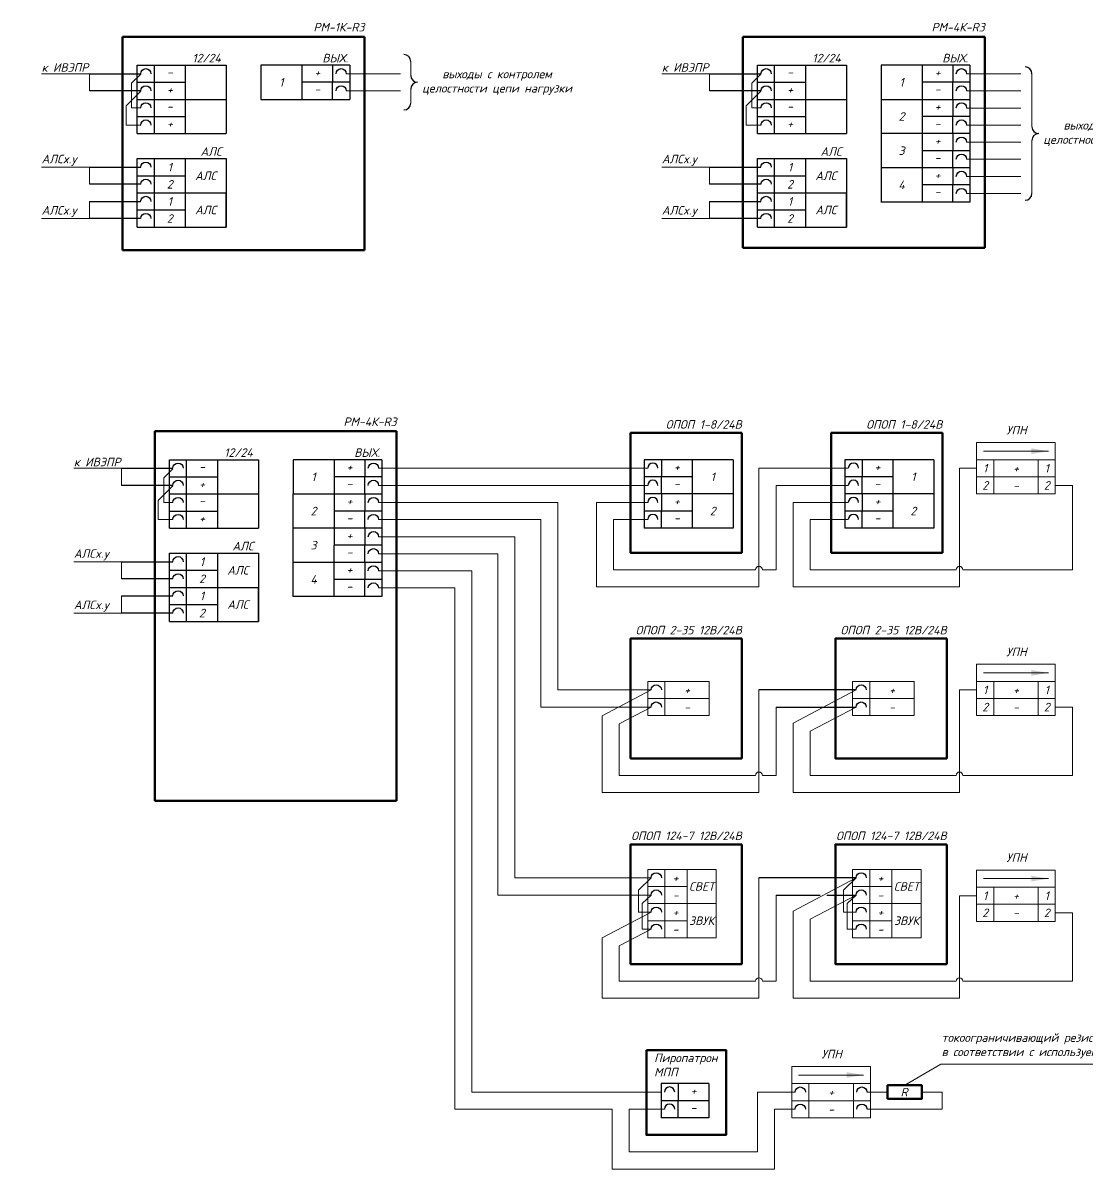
# Model space of a CAD drawing. Extents: x -72636 to 8142370, y -29900 to 852868.
# Drawn here: x 434534 to 465636, y 2350 to 35858 of the extents above; entities that cross this region are included whole.
import ezdxf
from ezdxf import colors
from ezdxf.entities.mleader import LeaderData, LeaderLine
from ezdxf.enums import TextEntityAlignment as Align
from ezdxf.math import Vec2, Vec3

# ---------------------------------------------------------------- set-up
doc = ezdxf.new("R2010")
doc.units = 0
doc.header["$LTSCALE"] = 100
doc.linetypes.add('штриховая', pattern=[0.75, 0.5, -0.25])
for name, color, linetype, lineweight in [('....ТЕКСТ', 7, 'Continuous', 15), ('1.АПС_текст', 7, 'Continuous', 15), ('Схемы подключ', 7, 'Continuous', 15)]:
    doc.layers.add(name, color=color, linetype=linetype, lineweight=lineweight)
doc.styles.add('ISOCPEUR', font='isocpeui.ttf', dxfattribs={"height": 250})

# ---------------------------------------------------------------- blocks, each defined once
blk = doc.blocks.new('_Oblique')
at = {"color": 0, "linetype": 'ByBlock', "lineweight": -2}
blk.add_line((-0.5, -0.5), (0.5, 0.5), dxfattribs=at)

msp = doc.modelspace()

# ---------------------------------------------------------------- linework, layer by layer
at = {"layer": '....ТЕКСТ', "color": 0, "lineweight": 50}
for points in [[(455545, 23870), (452295, 23870), (452295, 20370), (455545, 20370)], [(461407, 23870), (458157, 23870), (458157, 20370), (461407, 20370)], [(455545, 17857), (452295, 17857), (452295, 14357), (455545, 14357)], [(461533, 17857), (458283, 17857), (458283, 14357), (461533, 14357)], [(455545, 11843), (452295, 11843), (452295, 8343), (455545, 8343)], [(461533, 11843), (458283, 11843), (458283, 8343), (461533, 8343)]]:
    msp.add_lwpolyline(points, close=True, dxfattribs=at)
for centre, start, end in [((445668, 34731), 0, 90), ((463823, 34372), 0, 90), ((446068, 34322), 180, 270), ((446068, 33922), 90, 180), ((445668, 33514), 270, 0), ((464223, 32822), 180, 270), ((464223, 32422), 90, 180), ((463823, 30872), 270, 0)]:
    msp.add_arc(centre, 200, start, end)
at = {"lineweight": -2}
for points in [[(464007, 23422), (464007, 23255), (464507, 23338)], [(464007, 16940), (464007, 16773), (464507, 16857)], [(464007, 10927), (464007, 10760), (464507, 10843)]]:
    msp.add_solid(points, dxfattribs=at)
at = {"layer": '1.АПС_текст', "color": 0, "lineweight": 25}
for p, q in [((452695, 23088), (452695, 21088)), ((455295, 23088), (452695, 23088)), ((455295, 23088), (455295, 21088)), ((458558, 23088), (458558, 21088)), ((461158, 23088), (458558, 23088)), ((461158, 23088), (461158, 21088)), ((454095, 22588), (452695, 22588)), ((459958, 22588), (458558, 22588)), ((455295, 22088), (452695, 22088)), ((461158, 22088), (458558, 22088)), ((454095, 21588), (452695, 21588)), ((459958, 21588), (458558, 21588)), ((455295, 21088), (452695, 21088)), ((461158, 21088), (458558, 21088))]:
    msp.add_line(p, q, dxfattribs=at)
for points in [[(453095, 22838, 1), (452795, 22838)], [(458957, 22838, 1), (458657, 22838)], [(453095, 22338, 1), (452795, 22338)], [(458958, 22338, 1), (458658, 22338)], [(453095, 21838, 1), (452795, 21838)], [(458957, 21838, 1), (458657, 21838)], [(453095, 21338, 1), (452795, 21338)], [(458958, 21338, 1), (458658, 21338)], [(452895, 16357, -1), (453195, 16357)], [(458883, 16357, -1), (459183, 16357)], [(452895, 15857, -1), (453195, 15857)], [(458883, 15857, -1), (459183, 15857)], [(452895, 10862, -1), (453195, 10862)], [(458883, 10862, -1), (459183, 10862)], [(452895, 10362, -1), (453195, 10362)], [(458883, 10362, -1), (459183, 10362)], [(452895, 9862, -1), (453195, 9862)], [(458883, 9862, -1), (459183, 9862)], [(452895, 9362, -1), (453195, 9362)], [(458883, 9362, -1), (459183, 9362)]]:
    msp.add_lwpolyline(points, format="xyb", dxfattribs=at)
for points in [[(453195, 23088), (453195, 22588)], [(454095, 23088), (454095, 22588)], [(459058, 23088), (459058, 22588)], [(459958, 23088), (459958, 22588)], [(453195, 22088), (453195, 22588)], [(454095, 22588), (454095, 22088)], [(459058, 22088), (459058, 22588)], [(459958, 22588), (459958, 22088)], [(453195, 22088), (453195, 21588)], [(454095, 22088), (454095, 21588)], [(459058, 22088), (459058, 21588)], [(459958, 22088), (459958, 21588)], [(453195, 21088), (453195, 21588)], [(454095, 21588), (454095, 21088)], [(459058, 21088), (459058, 21588)], [(459958, 21588), (459958, 21088)]]:
    msp.add_lwpolyline(points, dxfattribs=at)
at = {"layer": 'Схемы подключ', "color": 0, "lineweight": 25}
for p, q in [((444086, 34622), (441486, 34622)), ((444086, 34622), (444086, 33622)), ((462214, 34622), (459614, 34622)), ((462214, 34622), (462214, 33622)), ((436476, 34372), (437976, 34372)), ((454604, 34372), (456104, 34372)), ((437976, 33872), (436476, 33872)), ((444086, 34122), (442686, 34122)), ((456104, 33872), (454604, 33872)), ((462214, 34122), (460814, 34122)), ((462214, 33122), (460814, 33122)), ((462214, 32622), (459613, 32622)), ((462214, 32122), (460814, 32122)), ((436476, 31640), (437976, 31640)), ((454603, 31640), (456103, 31640)), ((462214, 31622), (459612, 31622)), ((437976, 31140), (436476, 31140)), ((456103, 31140), (454603, 31140)), ((462213, 31122), (460813, 31122)), ((436475, 30640), (437975, 30640)), ((454603, 30640), (456103, 30640)), ((462213, 30622), (459612, 30622)), ((437975, 30140), (436475, 30140)), ((456103, 30140), (454603, 30140)), ((437418, 22838), (438918, 22838)), ((445027, 23088), (442428, 23088)), ((445027, 23088), (445027, 22088)), ((445027, 22588), (443627, 22588)), ((438918, 22338), (437418, 22338)), ((445027, 21588), (443627, 21588)), ((445028, 21088), (442426, 21088)), ((445027, 20588), (443627, 20588)), ((437417, 20106), (438917, 20106)), ((445028, 20088), (442425, 20088)), ((438917, 19606), (437417, 19606)), ((445026, 19588), (443626, 19588)), ((437417, 19106), (438917, 19106)), ((445026, 19088), (442425, 19088)), ((438917, 18606), (437417, 18606)), ((458883, 16357), (456045, 16357)), ((456545, 15857), (458883, 15857)), ((458883, 10862), (456045, 10862)), ((456545, 10362), (457833, 10362)), ((458033, 10362), (458883, 10362)), ((453185, 4850), (453185, 3850)), ((454585, 4850), (453185, 4850)), ((454585, 4350), (453185, 4350)), ((454585, 3850), (453185, 3850))]:
    msp.add_line(p, q, dxfattribs=at)
at = {"layer": 'Схемы подключ'}
for p, q in [((445868, 34322), (445868, 34731)), ((436476, 34372), (435081, 34372)), ((436476, 33872), (436476, 34372)), ((443986, 34372), (445574, 34372)), ((454604, 34372), (453209, 34372)), ((454604, 33872), (454604, 34372)), ((462114, 34372), (463702, 34372)), ((464023, 32822), (464023, 34372)), ((443986, 33872), (445574, 33872)), ((445868, 33922), (445868, 33514)), ((462114, 33872), (463702, 33872)), ((462114, 33364), (463702, 33364)), ((462114, 32864), (463702, 32864)), ((462114, 32372), (463702, 32372)), ((464023, 32422), (464023, 30872)), ((462114, 31872), (463702, 31872)), ((436476, 31640), (435081, 31640)), ((436476, 31140), (436476, 31640)), ((454603, 31640), (453208, 31640)), ((454603, 31140), (454603, 31640)), ((462113, 31372), (463701, 31372)), ((462113, 30872), (463701, 30872)), ((436475, 30140), (436475, 30640)), ((454603, 30140), (454603, 30640)), ((436475, 30140), (435080, 30140)), ((454603, 30140), (453208, 30140)), ((464507, 23338), (462607, 23338)), ((437418, 22838), (436023, 22838)), ((437418, 22338), (437418, 22838)), ((444928, 22838), (452795, 22838)), ((456045, 19370), (456045, 22838)), ((458657, 22838), (456045, 22838)), ((461907, 19370), (461907, 22838)), ((461907, 22838), (462407, 22838)), ((464207, 23088), (464207, 22088)), ((444927, 22338), (452795, 22338)), ((456545, 19870), (456545, 22338)), ((456545, 22338), (458658, 22338)), ((465207, 22338), (464707, 22338)), ((465207, 19870), (465207, 22338)), ((445027, 22088), (442428, 22088)), ((444928, 21838), (450169, 21838)), ((450169, 21838), (450169, 16357)), ((452795, 21838), (451295, 21838)), ((451295, 21838), (451295, 19370)), ((458657, 21838), (457045, 21838)), ((457045, 21838), (457045, 19370)), ((444927, 21338), (449669, 21338)), ((449669, 21338), (449669, 15857)), ((452795, 21338), (451795, 21338)), ((451795, 21338), (451795, 19870)), ((458658, 21338), (457545, 21338)), ((457545, 21338), (457545, 19870)), ((444928, 20838), (448913, 20838)), ((448913, 20838), (448913, 10862)), ((437417, 20106), (436022, 20106)), ((437417, 19606), (437417, 20106)), ((444927, 20338), (448413, 20338)), ((448413, 20338), (448413, 10362)), ((444926, 19838), (447658, 19838)), ((447658, 19838), (447658, 4600)), ((451795, 19870), (452926, 19870)), ((454607, 19870), (455945, 19870)), ((456145, 19870), (456545, 19870)), ((457545, 19870), (461807, 19870)), ((462007, 19870), (465207, 19870)), ((437417, 18606), (437417, 19106)), ((444926, 19338), (447158, 19338)), ((447158, 19338), (447158, 4100)), ((451295, 19370), (452926, 19370)), ((454607, 19370), (456045, 19370)), ((457045, 19370), (461907, 19370)), ((437417, 18606), (436022, 18606)), ((464507, 16857), (462607, 16857)), ((454595, 16607), (452795, 16607)), ((453295, 16607), (453295, 15607)), ((460583, 16607), (458783, 16607)), ((459283, 16607), (459283, 15607)), ((462907, 16607), (462907, 15607)), ((450169, 16357), (452895, 16357)), ((451465, 15605), (452895, 16357)), ((456045, 13357), (456045, 16357)), ((457045, 15390), (458883, 16357)), ((461907, 13357), (461907, 16357)), ((461907, 16357), (462407, 16357)), ((449669, 15857), (452895, 15857)), ((451965, 15368), (452895, 15857)), ((456545, 13857), (456545, 15857)), ((457545, 15153), (458883, 15857)), ((465207, 15857), (464707, 15857)), ((465207, 13857), (465207, 15857)), ((451465, 15605), (451465, 13357)), ((451965, 15368), (451965, 13857)), ((457045, 15390), (457045, 13357)), ((457545, 15153), (457545, 13857)), ((451965, 13857), (452926, 13857)), ((454607, 13857), (455945, 13857)), ((456145, 13857), (456545, 13857)), ((457545, 13857), (461807, 13857)), ((462007, 13857), (465207, 13857)), ((451465, 13357), (452926, 13357)), ((454607, 13357), (456045, 13357)), ((457045, 13357), (461907, 13357)), ((448913, 10862), (452895, 10862)), ((452895, 10862), (452525, 10501)), ((456045, 7343), (456045, 10862)), ((457045, 9895), (458883, 10862)), ((458883, 10862), (458513, 10501)), ((464507, 10843), (462607, 10843)), ((452525, 10501), (452525, 9862)), ((458513, 10501), (458513, 9862)), ((448413, 10362), (452895, 10362)), ((452895, 10362), (452637, 10110)), ((452637, 10110), (452637, 9362)), ((456545, 7843), (456545, 10362)), ((457545, 9658), (458883, 10362)), ((458883, 10362), (458625, 10110)), ((458625, 10110), (458625, 9362)), ((461907, 7343), (461907, 10343)), ((461907, 10343), (462407, 10343)), ((451465, 9110), (452895, 9862)), ((452895, 9862), (452525, 9862)), ((457045, 9895), (457045, 7343)), ((458883, 9862), (458513, 9862)), ((465207, 9843), (464707, 9843)), ((465207, 7843), (465207, 9843)), ((457545, 9658), (457545, 7843)), ((451465, 9110), (451465, 7343)), ((451965, 8873), (452895, 9362)), ((452637, 9362), (452895, 9362)), ((458625, 9362), (458883, 9362)), ((451965, 8873), (451965, 7843)), ((451965, 7843), (452926, 7843)), ((454607, 7843), (455945, 7843)), ((456145, 7843), (456545, 7843)), ((457545, 7843), (461807, 7843)), ((462007, 7843), (465207, 7843)), ((451465, 7343), (452926, 7343)), ((454607, 7343), (456045, 7343)), ((457045, 7343), (461907, 7343)), ((459105, 5100), (457205, 5100)), ((457505, 4850), (457505, 3850)), ((447658, 4600), (453185, 4600)), ((456005, 2850), (456005, 4600)), ((456005, 4600), (457105, 4600)), ((459805, 4600), (459205, 4600)), ((461405, 4600), (460805, 4600)), ((461405, 4600), (461405, 4100)), ((451755, 4100), (447158, 4100)), ((451755, 4100), (451755, 2350)), ((452255, 4100), (452255, 2850)), ((452255, 4100), (453285, 4100)), ((457105, 4100), (456505, 4100)), ((456505, 4100), (456505, 2350)), ((461405, 4100), (459205, 4100)), ((452255, 2850), (456005, 2850)), ((456505, 2350), (451755, 2350))]:
    msp.add_line(p, q, dxfattribs=at)
at = {"layer": 'Схемы подключ', "linetype": 'штриховая', "ltscale": 1000}
for p, q in [((454607, 19870), (452926, 19870)), ((454607, 19370), (452926, 19370)), ((454607, 13857), (452926, 13857)), ((454607, 13357), (452926, 13357)), ((454607, 7843), (452926, 7843)), ((454607, 7343), (452926, 7343))]:
    msp.add_line(p, q, dxfattribs=at)
at = {"layer": 'Схемы подключ', "color": 1}
for p, q in [((460305, 4800), (461358, 5417)), ((461358, 5417), (468427, 5417))]:
    msp.add_line(p, q, dxfattribs=at)
at = {"layer": 'Схемы подключ', "lineweight": 50}
for points in [[(444516, 35455), (437447, 35455)], [(437447, 35455), (437447, 29212)], [(444516, 35455), (444516, 29212)], [(462644, 35455), (455574, 35455)], [(455574, 35455), (455574, 29284)], [(462644, 35455), (462644, 29284)], [(444516, 29212), (437447, 29212)], [(462644, 29284), (455574, 29284)], [(445457, 23921), (438388, 23921)], [(438388, 23921), (438388, 13115)], [(445457, 23921), (445457, 13115)], [(445457, 13115), (438388, 13115)], [(459805, 4400), (459805, 4800), (460805, 4800), (460805, 4400), (459805, 4400)]]:
    msp.add_lwpolyline(points, dxfattribs=at)
at = {"layer": 'Схемы подключ', "color": 0, "lineweight": 25}
for points in [[(437876, 32622), (437876, 34622)], [(437876, 34622), (440477, 34622)], [(438377, 33622), (438377, 34622)], [(439277, 34622), (439277, 34122)], [(440477, 34622), (440477, 33622)], [(441486, 34622), (441486, 33622)], [(442686, 34622), (442686, 33622)], [(443586, 34622), (443586, 34122)], [(456004, 32622), (456004, 34622)], [(456004, 34622), (458604, 34622)], [(456504, 33622), (456504, 34622)], [(457404, 34622), (457404, 34122)], [(458604, 34622), (458604, 33622)], [(459614, 34622), (459614, 30622)], [(460814, 34622), (460814, 30622)], [(461714, 34622), (461714, 34122)], [(437876, 34122), (439277, 34122)], [(438377, 33622), (438377, 34122)], [(439277, 34122), (439277, 33622)], [(443586, 33622), (443586, 34122)], [(456004, 34122), (457405, 34122)], [(457405, 34122), (457405, 33622)], [(461714, 33622), (461714, 34122)], [(437876, 33622), (440477, 33622)], [(438376, 33122), (438376, 33622)], [(439276, 33622), (439276, 33122)], [(440476, 33622), (440476, 32622)], [(441486, 33622), (444086, 33622)], [(456004, 33622), (458604, 33622)], [(456504, 33122), (456504, 33622)], [(457404, 33622), (457404, 33122)], [(458604, 33622), (458604, 32622)], [(459614, 33622), (462214, 33622)], [(461714, 33622), (461714, 33122)], [(462214, 33622), (462214, 33122)], [(437876, 33122), (439277, 33122)], [(438377, 32622), (438377, 33122)], [(439277, 33122), (439277, 32622)], [(456004, 33122), (457404, 33122)], [(456504, 32622), (456504, 33122)], [(457404, 33122), (457404, 32622)], [(461714, 32622), (461714, 33122)], [(462214, 33122), (462214, 32622)], [(437876, 32622), (440476, 32622)], [(456004, 32622), (458604, 32622)], [(461714, 32622), (461714, 32122)], [(462214, 32622), (462214, 32122)], [(437876, 31890), (440476, 31890)], [(437876, 29890), (437876, 31890)], [(438376, 30890), (438376, 31890)], [(439276, 31890), (439276, 31390)], [(440476, 31890), (440476, 30890)], [(456003, 30890), (456003, 31890)], [(456003, 31890), (458604, 31890)], [(456504, 30890), (456504, 31890)], [(457404, 31890), (457404, 29890)], [(458604, 31890), (458604, 30890)], [(461714, 31622), (461714, 32122)], [(462214, 32122), (462214, 31622)], [(461713, 31622), (461713, 31122)], [(462213, 31622), (462213, 31122)], [(437876, 31390), (439276, 31390)], [(438376, 30890), (438376, 31390)], [(439276, 31390), (439276, 30890)], [(456003, 31390), (457404, 31390)], [(437875, 30890), (440476, 30890)], [(438376, 30390), (438376, 30890)], [(439276, 30890), (439276, 30390)], [(440476, 30890), (440476, 29890)], [(440476, 29890), (440476, 30890)], [(456003, 30890), (458604, 30890)], [(456003, 30390), (456003, 30890)], [(456503, 30390), (456503, 30890)], [(458603, 30890), (458603, 29890)], [(458603, 29890), (458604, 30890)], [(461713, 30622), (461713, 31122)], [(462213, 31122), (462213, 30622)], [(437875, 30390), (439276, 30390)], [(438376, 29890), (438376, 30390)], [(439276, 30390), (439276, 29890)], [(456003, 29890), (456003, 30390)], [(456003, 30390), (457404, 30390)], [(456504, 29890), (456504, 30390)], [(437876, 29890), (440476, 29890)], [(456003, 29890), (458603, 29890)], [(438818, 21088), (438818, 23088)], [(438818, 23088), (441418, 23088)], [(439318, 22088), (439318, 23088)], [(440218, 23088), (440218, 22588)], [(441418, 23088), (441418, 22088)], [(442428, 23088), (442428, 22088)], [(443628, 23088), (443627, 22088)], [(444528, 23088), (444528, 22588)], [(438818, 22588), (440218, 22588)], [(440218, 22588), (440218, 22088)], [(444527, 22088), (444528, 22588)], [(438817, 22088), (441418, 22088)], [(439318, 21588), (439318, 22088)], [(440218, 22088), (440218, 21588)], [(441418, 22088), (441418, 21088)], [(442427, 22088), (442427, 19088)], [(442427, 22088), (445027, 22088)], [(443626, 22088), (443625, 19088)], [(444527, 22088), (444527, 21588)], [(445027, 22088), (445027, 21588)], [(438817, 21588), (440218, 21588)], [(439318, 21088), (439318, 21588)], [(440218, 21588), (440218, 21088)], [(444527, 21088), (444527, 21588)], [(445027, 21588), (445027, 21088)], [(438818, 21088), (441418, 21088)], [(444528, 21088), (444528, 20588)], [(445028, 21088), (445027, 20588)], [(444527, 20088), (444527, 20588)], [(445027, 20588), (445028, 20088)], [(438817, 19356), (438817, 20356)], [(438817, 20356), (441417, 20356)], [(439317, 19356), (439317, 20356)], [(440217, 20356), (440217, 18356)], [(441417, 20356), (441417, 19356)], [(438817, 19856), (440217, 19856)], [(444526, 20088), (444526, 19588)], [(445026, 20088), (445026, 19588)], [(444526, 19088), (444526, 19588)], [(445026, 19588), (445026, 19088)], [(438817, 19356), (441417, 19356)], [(438817, 18856), (438817, 19356)], [(439317, 18856), (439317, 19356)], [(441417, 19356), (441417, 18356)], [(441417, 18356), (441417, 19356)], [(438817, 18356), (438817, 18856)], [(438817, 18856), (440217, 18856)], [(439317, 18356), (439317, 18856)], [(438817, 18356), (441417, 18356)], [(453685, 4850), (453685, 4350)], [(454585, 4850), (454585, 4350)], [(453685, 3850), (453685, 4350)], [(454585, 4350), (454585, 3850)]]:
    msp.add_lwpolyline(points, dxfattribs=at)
for points in [[(437976, 34372, -1), (438276, 34372)], [(443686, 34372, -1), (443986, 34372)], [(456104, 34372, -1), (456404, 34372)], [(461814, 34372, -1), (462114, 34372)], [(437977, 33872, -1), (438277, 33872)], [(443686, 33872, -1), (443986, 33872)], [(456104, 33872, -1), (456404, 33872)], [(461814, 33872, -1), (462114, 33872)], [(437976, 33372, -1), (438276, 33372)], [(456104, 33372, -1), (456404, 33372)], [(461814, 33372, -1), (462114, 33372)], [(437976, 32872, -1), (438276, 32872)], [(456104, 32872, -1), (456404, 32872)], [(461814, 32872, -1), (462114, 32872)], [(461814, 32372, -1), (462114, 32372)], [(461814, 31872, -1), (462114, 31872)], [(437976, 31640, -1), (438276, 31640)], [(456103, 31640, -1), (456403, 31640)], [(461813, 31372, -1), (462113, 31372)], [(437976, 31140, -1), (438276, 31140)], [(456104, 31140, -1), (456404, 31140)], [(461813, 30872, -1), (462113, 30872)], [(437975, 30640, -1), (438275, 30640)], [(456103, 30640, -1), (456403, 30640)], [(437976, 30140, -1), (438276, 30140)], [(456103, 30140, -1), (456403, 30140)], [(438918, 22838, -1), (439218, 22838)], [(444628, 22838, -1), (444928, 22838)], [(438918, 22338, -1), (439218, 22338)], [(444627, 22338, -1), (444927, 22338)], [(438917, 21838, -1), (439217, 21838)], [(444628, 21838, -1), (444928, 21838)], [(438918, 21338, -1), (439218, 21338)], [(444627, 21338, -1), (444927, 21338)], [(444628, 20838, -1), (444928, 20838)], [(444627, 20338, -1), (444927, 20338)], [(438917, 20106, -1), (439217, 20106)], [(444626, 19838, -1), (444926, 19838)], [(438917, 19606, -1), (439217, 19606)], [(444626, 19338, -1), (444926, 19338)], [(438917, 19106, -1), (439217, 19106)], [(438917, 18606, -1), (439217, 18606)], [(453584, 4600, 1), (453284, 4600)], [(457105, 4600, -1), (457405, 4600)], [(458905, 4600, -1), (459205, 4600)], [(453585, 4100, 1), (453285, 4100)], [(457105, 4100, -1), (457405, 4100)], [(458905, 4100, -1), (459205, 4100)]]:
    msp.add_lwpolyline(points, format="xyb", dxfattribs=at)
at = {"layer": 'Схемы подключ'}
for points in [[(437977, 34360), (437712, 34095), (437712, 33372), (437976, 33372)], [(456105, 34360), (455840, 34095), (455840, 33372), (456104, 33372)], [(437976, 32872), (437547, 32872), (437547, 33430), (437978, 33860)], [(456104, 32872), (455675, 32872), (455675, 33430), (456105, 33860)], [(464707, 23588), (462407, 23588)], [(462407, 23588), (462407, 22088), (464707, 22088)], [(464707, 22088), (464707, 23588)], [(438919, 22826), (438653, 22561), (438653, 21838), (438917, 21838)], [(462407, 23088), (464707, 23088)], [(462907, 22088), (462907, 23088)], [(462407, 22588), (464707, 22588)], [(438918, 21338), (438488, 21338), (438488, 21896), (438919, 22326)], [(462407, 17107), (462407, 15607), (464707, 15607)], [(464707, 17107), (462407, 17107)], [(464707, 15607), (464707, 17107)], [(452795, 16607), (452795, 15607), (454595, 15607)], [(454595, 15607), (454595, 16607)], [(458783, 16607), (458783, 15607), (460583, 15607)], [(460583, 15607), (460583, 16607)], [(462407, 16607), (464707, 16607)], [(464207, 15607), (464207, 16607)], [(452795, 16107), (454595, 16107)], [(458783, 16107), (460583, 16107)], [(462407, 16107), (464707, 16107)], [(452795, 11112), (452795, 9112), (453295, 9112)], [(453295, 11112), (452795, 11112)], [(453295, 11112), (453295, 9112), (453945, 9112)], [(453945, 11112), (453295, 11112)], [(453945, 11112), (453945, 9112), (454797, 9112), (454797, 11112)], [(454797, 11112), (453945, 11112)], [(458783, 11112), (458783, 9112), (459283, 9112)], [(459283, 11112), (458783, 11112)], [(459283, 11112), (459283, 9112), (459933, 9112)], [(459933, 11112), (459283, 11112)], [(459933, 11112), (459933, 9112), (460785, 9112), (460785, 11112)], [(460785, 11112), (459933, 11112)], [(464707, 11093), (462407, 11093)], [(462407, 11093), (462407, 9593), (464707, 9593)], [(464707, 9593), (464707, 11093)], [(452795, 10612), (453295, 10612)], [(453295, 10612), (453945, 10612)], [(458783, 10612), (459283, 10612)], [(459283, 10612), (459933, 10612)], [(462407, 10593), (464707, 10593)], [(462907, 9593), (462907, 10593)], [(464207, 9593), (464207, 10593)], [(452795, 10112), (453295, 10112)], [(453295, 10112), (453945, 10112)], [(453945, 10112), (454797, 10112)], [(458783, 10112), (459283, 10112)], [(459283, 10112), (459933, 10112)], [(459933, 10112), (460785, 10112)], [(462407, 10093), (464707, 10093)], [(452795, 9612), (453295, 9612)], [(453295, 9612), (453945, 9612)], [(458783, 9612), (459283, 9612)], [(459283, 9612), (459933, 9612)], [(457005, 5350), (457005, 3850), (459305, 3850)], [(459305, 5350), (457005, 5350)], [(459305, 3850), (459305, 5350)], [(457005, 4850), (459305, 4850)], [(458805, 3850), (458805, 4850)], [(457005, 4350), (459305, 4350)]]:
    msp.add_lwpolyline(points, dxfattribs=at)
at = {"layer": 'Схемы подключ', "color": 0, "lineweight": 50}
msp.add_lwpolyline([(452755, 5830), (455085, 5830), (455085, 3350), (452755, 3350)], close=True, dxfattribs=at)
at = {"layer": 'Схемы подключ'}
for centre in [(456045, 19870), (461907, 19870), (456045, 13857), (461907, 13857), (456045, 7843), (461907, 7843)]:
    msp.add_arc(centre, 100, 0, 180, dxfattribs=at)
at = {"layer": 'Схемы подключ', "lineweight": -2}
msp.add_solid([(458605, 5184), (458605, 5017), (459105, 5100)], dxfattribs=at)

# ---------------------------------------------------------------- texts
at = {"layer": '....ТЕКСТ', "color": 0, "lineweight": 0, "style": 'ISOCPEUR'}
for p in [(463276, 23826), (463276, 17344), (463276, 11331), (457874, 5588)]:
    msp.add_text('УПН', height=250, dxfattribs=at).set_placement(p)
at = {"layer": '....ТЕКСТ', "lineweight": 0, "style": 'ISOCPEUR'}
for s, p in [('1', (462657, 22838)), ('+', (463557, 22838)), ('1', (464457, 22838)), ('2', (462657, 22338)), ('2', (464457, 22338)), ('-', (463557, 22338)), ('1', (462657, 16357)), ('1', (464457, 16357)), ('+', (453945, 16357)), ('+', (459933, 16357)), ('+', (463557, 16357)), ('-', (453945, 15857)), ('-', (459933, 15857)), ('2', (462657, 15857)), ('-', (463557, 15857)), ('2', (464457, 15857)), ('+', (453608, 10862)), ('СВЕТ', (454371, 10612)), ('+', (459596, 10862)), ('СВЕТ', (460359, 10612)), ('1', (462657, 10343)), ('1', (464457, 10343)), ('-', (453608, 10362)), ('-', (459596, 10362)), ('+', (463557, 10343)), ('+', (453608, 9862)), ('ЗВУК', (454371, 9612)), ('+', (459596, 9862)), ('ЗВУК', (460359, 9612)), ('2', (462657, 9843)), ('-', (463557, 9843)), ('2', (464457, 9843)), ('-', (453608, 9362)), ('-', (459596, 9362))]:
    msp.add_text(s, height=250, dxfattribs=at).set_placement(p, align=Align.MIDDLE_CENTER)
at = {"layer": '....ТЕКСТ', "char_height": 250, "attachment_point": 9, "style": 'ISOCPEUR'}
for s, insert, width in [('ОПОП 1-8{\\C1;/24В}', (455545, 23995), 3068.9), ('ОПОП 1-8{\\C1;/24В}', (461407, 23995), 3068.9), ('ОПОП 2-35 {\\C1;12В/24В}', (455545, 17981), 3068.9), ('ОПОП 2-35 {\\C1;12В/24В}', (461533, 17981), 3068.9), ('ОПОП 124-7 {\\C1;12В/24В}', (455545, 11968), 3247.58), ('ОПОП 124-7 {\\C1;12В/24В}', (461533, 11968), 3247.58)]:
    msp.add_mtext(s, dxfattribs=dict(at, insert=insert, width=width))
at = {"layer": '1.АПС_текст', "color": 0, "lineweight": 25, "style": 'ISOCPEUR'}
for s, p in [('+', (453644, 22876)), ('+', (459507, 22876)), ('1', (454695, 22588)), ('1', (460558, 22588)), ('-', (453644, 22386)), ('-', (459507, 22386)), ('+', (453644, 21876)), ('+', (459507, 21876)), ('2', (454695, 21588)), ('2', (460558, 21588)), ('-', (453644, 21386)), ('-', (459507, 21386))]:
    msp.add_text(s, height=250, dxfattribs=at).set_placement(p, align=Align.MIDDLE_CENTER)
at = {"layer": 'Схемы подключ', "color": 7, "style": 'ISOCPEUR'}
for s, p in [('РМ-1К-R3', (444516, 35607)), ('РМ-4К-R3', (462644, 35607)), ('РМ-4К-R3', (445457, 24073))]:
    msp.add_text(s, height=250, dxfattribs=at).set_placement(p, align=Align.RIGHT)
at = {"layer": 'Схемы подключ', "color": 0, "lineweight": 25, "style": 'ISOCPEUR'}
for s, p in [('12/24', (439485, 34705)), ('ВЫХ.', (443285, 34705)), ('12/24', (457604, 34705)), ('ВЫХ.', (461404, 34705)), ('АЛС', (439724, 31973)), ('АЛС', (457843, 31973)), ('12/24', (440417, 23171)), ('ВЫХ.', (444217, 23171)), ('АЛС', (440657, 20439))]:
    msp.add_text(s, height=250, dxfattribs=at).set_placement(p)
at = {"layer": 'Схемы подключ', "lineweight": 25, "style": 'ISOCPEUR'}
for s, p in [('к ИВЭПР', (435081, 34430)), ('к ИВЭПР', (453209, 34430)), ('АЛСx.y', (435080, 31755)), ('АЛСx.y', (453208, 31755)), ('АЛСx.y', (435080, 30255)), ('АЛСx.y', (453208, 30255)), ('к ИВЭПР', (436023, 22896)), ('АЛСx.y', (436022, 20221)), ('АЛСx.y', (436022, 18721))]:
    msp.add_text(s, height=250, dxfattribs=at).set_placement(p)
at = {"layer": 'Схемы подключ', "color": 0, "lineweight": 25, "style": 'ISOCPEUR'}
for s, p in [('-', (438826, 34420)), ('1', (442086, 34122)), ('+', (443137, 34410)), ('-', (456954, 34420)), ('1', (460214, 34122)), ('+', (461265, 34410)), ('+', (438826, 33910)), ('-', (443137, 33920)), ('+', (456954, 33910)), ('-', (461265, 33920)), ('-', (438826, 33420)), ('-', (456954, 33420)), ('2', (460214, 33122)), ('+', (461265, 33410)), ('+', (438827, 32910)), ('+', (456954, 32910)), ('-', (461265, 32920)), ('3', (460214, 32122)), ('+', (461264, 32410)), ('-', (461264, 31920)), ('1', (438826, 31640)), ('АЛС', (439876, 31390)), ('1', (456954, 31640)), ('АЛС', (458004, 31390)), ('2', (438826, 31140)), ('2', (456954, 31140)), ('4', (460214, 31122)), ('+', (461264, 31410)), ('-', (461264, 30920)), ('1', (438826, 30640)), ('АЛС', (439876, 30390)), ('1', (456953, 30640)), ('АЛС', (458004, 30390)), ('2', (438826, 30140)), ('2', (456953, 30140)), ('-', (439767, 22886)), ('+', (444078, 22876)), ('1', (443027, 22588)), ('+', (439768, 22376)), ('-', (444078, 22386)), ('-', (439768, 21886)), ('+', (444078, 21876)), ('2', (443027, 21588)), ('+', (439768, 21376)), ('-', (444078, 21386)), ('+', (444078, 20876)), ('3', (443028, 20588)), ('1', (439767, 20106)), ('-', (444078, 20386)), ('АЛС', (440817, 19856)), ('+', (444077, 19876)), ('2', (439767, 19606)), ('4', (443028, 19588)), ('1', (439767, 19106)), ('-', (444077, 19386)), ('АЛС', (440817, 18856)), ('2', (439767, 18606)), ('+', (454134, 4638)), ('-', (454134, 4149))]:
    msp.add_text(s, height=250, dxfattribs=at).set_placement(p, align=Align.MIDDLE_CENTER)
at = {"layer": 'Схемы подключ', "color": 1, "style": 'ISOCPEUR'}
msp.add_text('R', height=250, dxfattribs=at).set_placement((460288, 4600), align=Align.MIDDLE_CENTER)
at = {"layer": 'Схемы подключ', "lineweight": 0, "style": 'ISOCPEUR'}
for s, p in [('+', (458155, 4600)), ('-', (458155, 4100))]:
    msp.add_text(s, height=250, dxfattribs=at).set_placement(p, align=Align.MIDDLE_CENTER)
at = {"layer": 'Схемы подключ', "char_height": 250, "style": 'ISOCPEUR'}
for s, width, insert, attachment_point in [('выходы с контролем целостности цепи нагрузки', 4562.5, (448392, 34122), 5), ('выходы с контролем целостности цепи нагрузки', 4562.5, (466547, 32622), 5), ('Пиропатрон МПП', 234.5, (452981, 5726), 1)]:
    msp.add_mtext_dynamic_manual_height_columns(s, width=width, gutter_width=1250, heights=[0], dxfattribs=dict(at, insert=insert, attachment_point=attachment_point))
at = {"layer": 'Схемы подключ', "color": 1, "insert": (461384, 6319), "char_height": 250, "attachment_point": 1, "style": 'ISOCPEUR'}
msp.add_mtext_dynamic_manual_height_columns('токоограничивающий резистор подбирается в соответствии с используемым модулем', width=7072.91, gutter_width=1250, heights=[0], dxfattribs=at)

# ---------------------------------------------------------------- leaders
at = {"color": 0}
ml = msp.add_multileader_mtext('Standard', dxfattribs=at)
ml.set_content('Соединение по радиосигналу', color=7, style='ISOCPEUR')
ml.set_leader_properties(color=256)
ml.set_arrow_properties(name='OBLIQUE')
ml.build(insert=Vec2(0, 0))
ml.multileader.update_dxf_attribs({"has_dogleg": 0, "text_left_attachment_type": 6, "text_right_attachment_type": 6, "dogleg_length": 0.5, "arrow_head_size": 100, "scale": 100})
ctx = ml.context
ctx.base_point, ctx.scale, ctx.char_height, ctx.arrow_head_size, ctx.landing_gap_size, ctx.plane_origin = Vec3(167921, 25028), 100, 200, 100, 0, Vec3(175073, 26969)
ctx.left_attachment, ctx.right_attachment = 6, 6
notes = []
notes.append((ctx, [(0, (1, 1, 0), (167871, 25028), (1, 0), 50, [(0, [(167168, 24443)], 0, [])])]))
ctx.mtext.insert, ctx.mtext.width, ctx.mtext.defined_height, ctx.mtext.flow_direction = Vec3(167921, 25288), 5754.24, 140, 5
ml = msp.add_multileader_mtext('Standard', dxfattribs=at)
ml.set_content('{\\fISOCPEUR|b0|i1|c204|p34;P5}', color=7, style='ISOCPEUR')
ml.set_leader_properties(color=256)
ml.set_arrow_properties(name='OBLIQUE')
ml.build(insert=Vec2(0, 0))
ml.multileader.update_dxf_attribs({"has_dogleg": 0, "text_left_attachment_type": 6, "text_right_attachment_type": 6, "dogleg_length": 0.5, "arrow_head_size": 100, "scale": 100})
ctx = ml.context
ctx.base_point, ctx.scale, ctx.char_height, ctx.arrow_head_size, ctx.landing_gap_size, ctx.plane_origin = Vec3(167688, 17393), 100, 200, 100, 0, Vec3(177840, 17506)
ctx.left_attachment, ctx.right_attachment = 6, 6
notes.append((ctx, [(1, (1, 1, 0), (167638, 17393), (1, 0), 50, [(0, [(167499, 18232)], 0, [])])]))
ctx.mtext.insert, ctx.mtext.width, ctx.mtext.flow_direction = Vec3(167688, 17633), 79736.13, 5
ml = msp.add_multileader_mtext('Standard', dxfattribs=at)
ml.set_content('{\\fISOCPEUR|b0|i1|c204|p34;P6}', color=7, style='ISOCPEUR')
ml.set_leader_properties(color=256)
ml.set_arrow_properties(name='OBLIQUE')
ml.build(insert=Vec2(0, 0))
ml.multileader.update_dxf_attribs({"has_dogleg": 0, "text_left_attachment_type": 6, "text_right_attachment_type": 6, "dogleg_length": 0.5, "arrow_head_size": 100, "scale": 100})
ctx = ml.context
ctx.base_point, ctx.scale, ctx.char_height, ctx.arrow_head_size, ctx.landing_gap_size, ctx.plane_origin = Vec3(168757, 17396), 100, 200, 100, 0, Vec3(178909, 17509)
ctx.left_attachment, ctx.right_attachment = 6, 6
notes.append((ctx, [(1, (1, 1, 0), (168707, 17396), (1, 0), 50, [(0, [(168384, 18229)], 0, [])])]))
ctx.mtext.insert, ctx.mtext.width, ctx.mtext.flow_direction = Vec3(168757, 17636), 79736.13, 5
for ctx, leaders in notes:
    for number, flags, end, landing, length, lines in leaders:
        leader = LeaderData()
        leader.index, (leader.has_last_leader_line, leader.has_dogleg_vector, leader.attachment_direction) = number, flags
        leader.last_leader_point, leader.dogleg_vector, leader.dogleg_length = Vec3(end), Vec3(landing), length
        for number, points, colour, breaks in lines:
            line = LeaderLine()
            line.index, line.vertices, line.color, line.breaks = number, Vec3.list(points), colors.encode_raw_color(colour), breaks
            leader.lines.append(line)
        ctx.leaders.append(leader)

doc.saveas('drawing.dxf')
